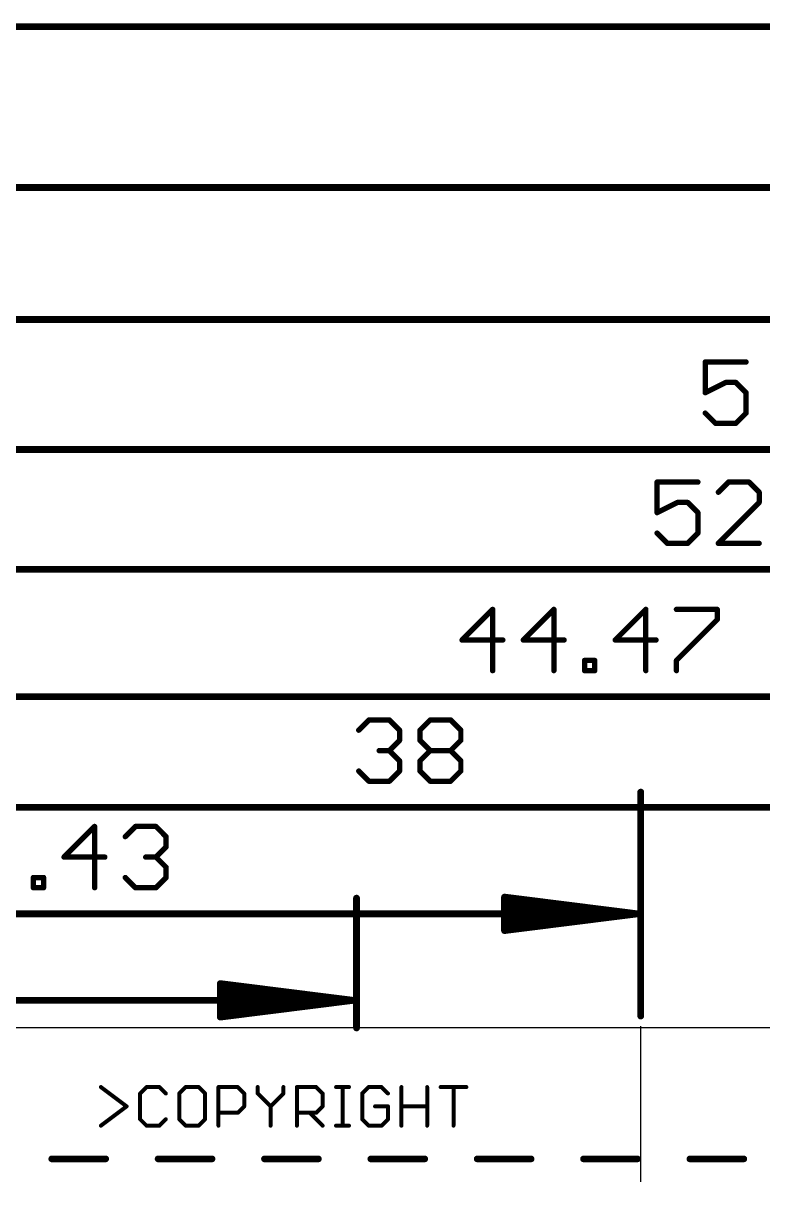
# Model space of a CAD drawing. Extents: x 85.1 to 160.2, y -5 to 84.1.
# Drawn here: x 101.81 to 115.93, y 57.56 to 79.67 of the extents above; entities that cross this region are included whole.
import ezdxf

# ---------------------------------------------------------------- set-up
doc = ezdxf.new("R2010")
doc.units = 0
for name, color, linetype in [('20', 7, 'CONTINUOUS'), ('25', 253, 'CONTINUOUS'), ('48', 253, 'CONTINUOUS')]:
    doc.layers.add(name, color=color, linetype=linetype)

msp = doc.modelspace()

# ---------------------------------------------------------------- linework, layer by layer
at = {"layer": '20'}
msp.add_line((155.64, 60.5), (91.17, 60.5), dxfattribs=at)
at = {"layer": '25', "const_width": 0.0381}
for points in [[(103.3008, 59.3866, 1), (103.2779, 59.3561)], [(104.0568, 59.2485, 1), (104.0187, 59.2485)], [(104.0243, 59.2619, 1), (104.0512, 59.235)], [(104.1606, 59.3904, 1), (104.1606, 59.3523)], [(104.1741, 59.3579, 1), (104.1472, 59.3848)], [(104.4198, 59.3848, 1), (104.3929, 59.3579)], [(104.4064, 59.3523, 1), (104.4064, 59.3904)], [(104.5158, 59.235, 1), (104.5427, 59.2619)], [(104.8052, 59.2485, 1), (104.7671, 59.2485)], [(104.7727, 59.2619, 1), (104.7997, 59.235)], [(104.9091, 59.3904, 1), (104.9091, 59.3523)], [(104.9225, 59.3579, 1), (104.8956, 59.3848)], [(105.1683, 59.3848, 1), (105.1413, 59.3579)], [(105.1548, 59.3523, 1), (105.1548, 59.3904)], [(105.2967, 59.2485, 1), (105.2586, 59.2485)], [(105.2642, 59.235, 1), (105.2911, 59.2619)], [(105.5536, 59.3713, 1), (105.5155, 59.3713)], [(105.5346, 59.3904, 1), (105.5346, 59.3523)], [(105.9167, 59.3848, 1), (105.8897, 59.3579)], [(105.9032, 59.3523, 1), (105.9032, 59.3904)], [(106.0451, 59.2485, 1), (106.007, 59.2485)], [(106.0126, 59.235, 1), (106.0396, 59.2619)], [(106.2965, 59.2619, 1), (106.2695, 59.235)], [(106.3021, 59.3713, 1), (106.264, 59.3713)], [(106.264, 59.2485, 1), (106.3021, 59.2485)], [(106.7935, 59.3713, 1), (106.7554, 59.3713)], [(106.7554, 59.2485, 1), (106.7935, 59.2485)], [(106.788, 59.235, 1), (106.761, 59.2619)], [(107.0314, 59.3904, 1), (107.0314, 59.3523)], [(107.0505, 59.3713, 1), (107.0124, 59.3713)], [(107.4135, 59.3848, 1), (107.3866, 59.3579)], [(107.4, 59.3523, 1), (107.4, 59.3904)], [(107.542, 59.2485, 1), (107.5039, 59.2485)], [(107.5094, 59.235, 1), (107.5364, 59.2619)], [(107.7798, 59.3904, 1), (107.7798, 59.3523)], [(107.9218, 59.3713, 1), (107.8837, 59.3713)], [(108.0256, 59.3523, 1), (108.0256, 59.3904)], [(108.2978, 59.2485, 1), (108.2597, 59.2485)], [(108.2653, 59.2619, 1), (108.2923, 59.235)], [(108.4017, 59.3904, 1), (108.4017, 59.3523)], [(108.4151, 59.3579, 1), (108.3882, 59.3848)], [(108.6609, 59.3848, 1), (108.6339, 59.3579)], [(108.6474, 59.3523, 1), (108.6474, 59.3904)], [(108.7568, 59.235, 1), (108.7837, 59.2619)], [(109.0463, 59.3713, 1), (109.0082, 59.3713)], [(109.5377, 59.3713, 1), (109.4996, 59.3713)], [(109.7756, 59.3904, 1), (109.7756, 59.3523)], [(110.0404, 59.3713, 1), (110.0023, 59.3713)], [(110.2671, 59.3523, 1), (110.2671, 59.3904)], [(103.7923, 58.9875, 1), (103.7694, 59.018)], [(106.0396, 58.9892, 1), (106.0126, 59.0162)], [(106.5478, 59.0027, 1), (106.5097, 59.0027)], [(107.5364, 58.9892, 1), (107.5094, 59.0162)], [(108.5245, 59.0218, 1), (108.5245, 58.9837)], [(108.7893, 59.0027, 1), (108.7512, 59.0027)], [(108.7703, 58.9837, 1), (108.7703, 59.0218)], [(109.0272, 59.0218, 1), (109.0272, 58.9837)], [(109.5187, 58.9837, 1), (109.5187, 59.0218)], [(103.7694, 58.9875, 1), (103.7923, 59.018)], [(105.5346, 58.8989, 1), (105.5346, 58.8608)], [(105.8897, 58.8933, 1), (105.9167, 58.8664)], [(105.9032, 58.8608, 1), (105.9032, 58.8989)], [(106.007, 59.0027, 1), (106.0451, 59.0027)], [(106.5153, 59.0162, 1), (106.5422, 58.9892)], [(106.5153, 58.9892, 1), (106.5422, 59.0162)], [(107.0314, 58.8989, 1), (107.0314, 58.8608)], [(107.2906, 58.8933, 1), (107.2637, 58.8664)], [(107.3866, 58.8933, 1), (107.4135, 58.8664)], [(107.4, 58.8608, 1), (107.4, 58.8989)], [(107.5039, 59.0027, 1), (107.542, 59.0027)], [(103.2779, 58.6493, 1), (103.3008, 58.6189)], [(104.0512, 58.7704, 1), (104.0243, 58.7435)], [(104.0187, 58.757, 1), (104.0568, 58.757)], [(104.1606, 58.6532, 1), (104.1606, 58.6151)], [(104.1472, 58.6206, 1), (104.1741, 58.6476)], [(104.3929, 58.6476, 1), (104.4198, 58.6206)], [(104.4064, 58.6151, 1), (104.4064, 58.6532)], [(104.5427, 58.7435, 1), (104.5158, 58.7704)], [(104.7997, 58.7704, 1), (104.7727, 58.7435)], [(104.7671, 58.757, 1), (104.8052, 58.757)], [(104.9091, 58.6532, 1), (104.9091, 58.6151)], [(104.8956, 58.6206, 1), (104.9225, 58.6476)], [(105.1413, 58.6476, 1), (105.1683, 58.6206)], [(105.1548, 58.6151, 1), (105.1548, 58.6532)], [(105.2586, 58.757, 1), (105.2967, 58.757)], [(105.2911, 58.7435, 1), (105.2642, 58.7704)], [(105.5155, 58.6341, 1), (105.5536, 58.6341)], [(106.5097, 58.6341, 1), (106.5478, 58.6341)], [(107.0124, 58.6341, 1), (107.0505, 58.6341)], [(107.5094, 58.6206, 1), (107.5364, 58.6476)], [(107.7798, 58.6532, 1), (107.7798, 58.6151)], [(107.8837, 58.6341, 1), (107.9218, 58.6341)], [(108.0256, 58.6151, 1), (108.0256, 58.6532)], [(108.2923, 58.7704, 1), (108.2653, 58.7435)], [(108.2597, 58.757, 1), (108.2978, 58.757)], [(108.4017, 58.6532, 1), (108.4017, 58.6151)], [(108.3882, 58.6206, 1), (108.4151, 58.6476)], [(108.6339, 58.6476, 1), (108.6609, 58.6206)], [(108.6474, 58.6151, 1), (108.6474, 58.6532)], [(108.7512, 58.757, 1), (108.7893, 58.757)], [(108.7837, 58.7435, 1), (108.7568, 58.7704)], [(109.0082, 58.6341, 1), (109.0463, 58.6341)], [(109.4996, 58.6341, 1), (109.5377, 58.6341)], [(110.0023, 58.6341, 1), (110.0404, 58.6341)]]:
    msp.add_lwpolyline(points, format="xyb", dxfattribs=at)
at = {"layer": '25', "const_width": 0.0762}
for points in [[(103.2893, 59.3713), (103.7808, 59.0027)], [(104.1606, 59.3713), (104.0378, 59.2485)], [(104.0378, 59.2485), (104.0378, 58.757)], [(104.4064, 59.3713), (104.1606, 59.3713)], [(104.5293, 59.2485), (104.4064, 59.3713)], [(104.9091, 59.3713), (104.7862, 59.2485)], [(104.7862, 59.2485), (104.7862, 58.757)], [(105.1548, 59.3713), (104.9091, 59.3713)], [(105.2777, 59.2485), (105.1548, 59.3713)], [(105.2777, 58.757), (105.2777, 59.2485)], [(105.5346, 58.6341), (105.5346, 59.3713)], [(105.5346, 59.3713), (105.9032, 59.3713)], [(105.9032, 59.3713), (106.0261, 59.2485)], [(106.0261, 59.2485), (106.0261, 59.0027)], [(106.283, 59.3713), (106.283, 59.2485)], [(106.283, 59.2485), (106.5288, 59.0027)], [(106.5288, 59.0027), (106.7745, 59.2485)], [(106.7745, 59.2485), (106.7745, 59.3713)], [(107.0314, 58.6341), (107.0314, 59.3713)], [(107.0314, 59.3713), (107.4, 59.3713)], [(107.4, 59.3713), (107.5229, 59.2485)], [(107.5229, 59.2485), (107.5229, 59.0027)], [(107.7798, 59.3713), (108.0256, 59.3713)], [(107.9027, 58.6341), (107.9027, 59.3713)], [(108.4017, 59.3713), (108.2788, 59.2485)], [(108.2788, 59.2485), (108.2788, 58.757)], [(108.6474, 59.3713), (108.4017, 59.3713)], [(108.7703, 59.2485), (108.6474, 59.3713)], [(109.0272, 58.6341), (109.0272, 59.3713)], [(109.5187, 59.3713), (109.5187, 58.6341)], [(109.7756, 59.3713), (110.2671, 59.3713)], [(110.0214, 58.6341), (110.0214, 59.3713)], [(103.7808, 59.0027), (103.2893, 58.6341)], [(106.0261, 59.0027), (105.9032, 58.8798)], [(106.5288, 59.0027), (106.5288, 58.6341)], [(107.5229, 59.0027), (107.4, 58.8798)], [(108.7703, 59.0027), (108.5245, 59.0027)], [(108.7703, 58.757), (108.7703, 59.0027)], [(109.0272, 59.0027), (109.5187, 59.0027)], [(105.9032, 58.8798), (105.5346, 58.8798)], [(107.4, 58.8798), (107.0314, 58.8798)], [(107.2772, 58.8798), (107.5229, 58.6341)], [(104.0378, 58.757), (104.1606, 58.6341)], [(104.1606, 58.6341), (104.4064, 58.6341)], [(104.4064, 58.6341), (104.5293, 58.757)], [(104.7862, 58.757), (104.9091, 58.6341)], [(104.9091, 58.6341), (105.1548, 58.6341)], [(105.1548, 58.6341), (105.2777, 58.757)], [(107.7798, 58.6341), (108.0256, 58.6341)], [(108.2788, 58.757), (108.4017, 58.6341)], [(108.4017, 58.6341), (108.6474, 58.6341)], [(108.6474, 58.6341), (108.7703, 58.757)]]:
    msp.add_lwpolyline(points, dxfattribs=at)
at = {"layer": '48'}
for p, q in [((113.596, 62.0312), (113.596, 65)), ((113.596, 57.5625), (113.596, 60.5312))]:
    msp.add_line(p, q, dxfattribs=at)
for points, const_width in [([(90.235, 79.61), (156.575, 79.61)], 0.13), ([(90.235, 76.54), (154.825, 76.54)], 0.13), ([(90.235, 74.02), (152.102, 74.02)], 0.13), ([(115.6065, 73.2077), (114.8269, 73.2077)], 0.1016), ([(114.8269, 73.2077), (114.8269, 72.623)], 0.1016), ([(114.8269, 72.623), (115.2167, 72.8179)], 0.1016), ([(115.2167, 72.8179), (115.4116, 72.8179)], 0.1016), ([(115.4116, 72.8179), (115.6065, 72.623)], 0.1016), ([(115.6065, 72.623), (115.6065, 72.2332)], 0.1016), ([(115.0218, 72.0383), (114.8269, 72.2332)], 0.1016), ([(115.4116, 72.0383), (115.0218, 72.0383)], 0.1016), ([(115.6065, 72.2332), (115.4116, 72.0383)], 0.1016), ([(90.235, 71.54), (144.869, 71.54)], 0.13), ([(114.6875, 70.9177), (113.9079, 70.9177)], 0.1016), ([(113.9079, 70.9177), (113.9079, 70.333)], 0.1016), ([(115.2721, 70.9177), (115.0773, 70.7228)], 0.1016), ([(115.6619, 70.9177), (115.2721, 70.9177)], 0.1016), ([(115.8568, 70.7228), (115.6619, 70.9177)], 0.1016), ([(115.8568, 70.5279), (115.8568, 70.7228)], 0.1016), ([(113.9079, 70.333), (114.2977, 70.5279)], 0.1016), ([(114.2977, 70.5279), (114.4926, 70.5279)], 0.1016), ([(114.4926, 70.5279), (114.6875, 70.333)], 0.1016), ([(115.0773, 69.7483), (115.8568, 70.5279)], 0.1016), ([(114.6875, 70.333), (114.6875, 69.9432)], 0.1016), ([(114.1028, 69.7483), (113.9079, 69.9432)], 0.1016), ([(114.6875, 69.9432), (114.4926, 69.7483)], 0.1016), ([(114.4926, 69.7483), (114.1028, 69.7483)], 0.1016), ([(115.8568, 69.7483), (115.0773, 69.7483)], 0.1016), ([(90.235, 69.25), (143.031, 69.25)], 0.13), ([(110.7689, 68.4877), (110.1842, 67.903)], 0.1016), ([(110.7689, 67.3183), (110.7689, 68.4877)], 0.1016), ([(111.9383, 68.4877), (111.3536, 67.903)], 0.1016), ([(111.9383, 67.3183), (111.9383, 68.4877)], 0.1016), ([(113.6924, 68.4877), (113.1077, 67.903)], 0.1016), ([(113.6924, 67.3183), (113.6924, 68.4877)], 0.1016), ([(114.2771, 68.4877), (115.0567, 68.4877)], 0.1016), ([(115.0567, 68.2928), (114.2771, 67.5132)], 0.1016), ([(115.0567, 68.4877), (115.0567, 68.2928)], 0.1016), ([(110.1842, 67.903), (110.9638, 67.903)], 0.1016), ([(111.3536, 67.903), (112.1332, 67.903)], 0.1016), ([(113.1077, 67.903), (113.8873, 67.903)], 0.1016), ([(112.523, 67.3183), (112.523, 67.5132)], 0.1016), ([(112.523, 67.5132), (112.7179, 67.5132)], 0.1016), ([(112.7179, 67.5132), (112.7179, 67.3183)], 0.1016), ([(114.2771, 67.5132), (114.2771, 67.3183)], 0.1016), ([(112.7179, 67.3183), (112.523, 67.3183)], 0.1016), ([(90.235, 66.82), (134.575, 66.82)], 0.13), ([(108.2122, 66.1818), (108.4071, 66.3767)], 0.1016), ([(108.4071, 66.3767), (108.7969, 66.3767)], 0.1016), ([(108.7969, 66.3767), (108.9918, 66.1818)], 0.1016), ([(109.3816, 66.1818), (109.5765, 66.3767)], 0.1016), ([(109.5765, 66.3767), (109.9663, 66.3767)], 0.1016), ([(109.9663, 66.3767), (110.1612, 66.1818)], 0.1016), ([(108.9918, 66.1818), (108.9918, 65.9869)], 0.1016), ([(109.3816, 65.9869), (109.3816, 66.1818)], 0.1016), ([(110.1612, 66.1818), (110.1612, 65.9869)], 0.1016), ([(108.9918, 65.9869), (108.7969, 65.792)], 0.1016), ([(109.5765, 65.792), (109.3816, 65.9869)], 0.1016), ([(110.1612, 65.9869), (109.9663, 65.792)], 0.1016), ([(108.7969, 65.792), (108.602, 65.792)], 0.1016), ([(108.7969, 65.792), (108.9918, 65.5971)], 0.1016), ([(109.3816, 65.5971), (109.5765, 65.792)], 0.1016), ([(109.5765, 65.792), (109.9663, 65.792)], 0.1016), ([(109.9663, 65.792), (110.1612, 65.5971)], 0.1016), ([(108.4071, 65.2073), (108.2122, 65.4022)], 0.1016), ([(108.9918, 65.4022), (108.7969, 65.2073)], 0.1016), ([(108.9918, 65.5971), (108.9918, 65.4022)], 0.1016), ([(109.3816, 65.4022), (109.3816, 65.5971)], 0.1016), ([(109.5765, 65.2073), (109.3816, 65.4022)], 0.1016), ([(110.1612, 65.4022), (109.9663, 65.2073)], 0.1016), ([(110.1612, 65.5971), (110.1612, 65.4022)], 0.1016), ([(108.7969, 65.2073), (108.4071, 65.2073)], 0.1016), ([(109.9663, 65.2073), (109.5765, 65.2073)], 0.1016), ([(113.596, 65), (113.596, 60.727)], 0.13), ([(90.235, 64.709), (128.105, 64.709)], 0.13), ([(103.1704, 64.3447), (102.5857, 63.76)], 0.1016), ([(103.1704, 63.1753), (103.1704, 64.3447)], 0.1016), ([(103.7551, 64.1498), (103.95, 64.3447)], 0.1016), ([(103.95, 64.3447), (104.3398, 64.3447)], 0.1016), ([(104.3398, 64.3447), (104.5346, 64.1498)], 0.1016), ([(104.5346, 64.1498), (104.5346, 63.9549)], 0.1016), ([(104.5346, 63.9549), (104.3398, 63.76)], 0.1016), ([(102.5857, 63.76), (103.3653, 63.76)], 0.1016), ([(104.3398, 63.76), (104.1449, 63.76)], 0.1016), ([(104.3398, 63.76), (104.5346, 63.5651)], 0.1016), ([(104.5346, 63.5651), (104.5346, 63.3702)], 0.1016), ([(102.001, 63.1753), (102.001, 63.3702)], 0.1016), ([(102.001, 63.3702), (102.1959, 63.3702)], 0.1016), ([(102.1959, 63.3702), (102.1959, 63.1753)], 0.1016), ([(103.95, 63.1753), (103.7551, 63.3702)], 0.1016), ([(104.5346, 63.3702), (104.3398, 63.1753)], 0.1016), ([(102.1959, 63.1753), (102.001, 63.1753)], 0.1016), ([(104.3398, 63.1753), (103.95, 63.1753)], 0.1016), ([(108.17, 60.5), (108.17, 62.976)], 0.13), ([(113.531, 62.677), (110.996, 62.9962)], 0.13), ([(110.996, 62.9962), (110.996, 62.3578)], 0.13), ([(113.531, 62.677), (110.996, 62.937)], 0.13), ([(113.531, 62.677), (110.996, 62.807)], 0.13), ([(90.235, 62.677), (113.531, 62.677)], 0.13), ([(110.996, 62.3578), (113.531, 62.677)], 0.13), ([(110.996, 62.547), (113.531, 62.677)], 0.13), ([(110.996, 62.417), (113.531, 62.677)], 0.13), ([(108.105, 61.026), (105.57, 61.3452)], 0.13), ([(105.57, 61.3452), (105.57, 60.7068)], 0.13), ([(108.105, 61.026), (105.57, 61.286)], 0.13), ([(90.235, 61.026), (108.105, 61.026)], 0.13), ([(108.105, 61.026), (105.57, 61.156)], 0.13), ([(105.57, 60.7068), (108.105, 61.026)], 0.13), ([(105.57, 60.896), (108.105, 61.026)], 0.13), ([(105.57, 60.766), (108.105, 61.026)], 0.13), ([(102.3518, 58), (103.3821, 58)], 0.127), ([(104.3821, 58), (105.4124, 58)], 0.127), ([(106.4124, 58), (107.4427, 58)], 0.127), ([(108.4427, 58), (109.473, 58)], 0.127), ([(110.473, 58), (111.5033, 58)], 0.127), ([(112.5033, 58), (113.5336, 58)], 0.127), ([(114.5336, 58), (115.5639, 58)], 0.127)]:
    msp.add_lwpolyline(points, dxfattribs=dict(at, const_width=const_width))
for points, const_width in [([(114.8269, 73.2331, 1), (114.8269, 73.1823)], 0.0508), ([(114.8523, 73.2077, 1), (114.8015, 73.2077)], 0.0508), ([(115.6065, 73.1823, 1), (115.6065, 73.2331)], 0.0508), ([(115.2167, 72.8433, 1), (115.2167, 72.7925)], 0.0508), ([(115.228, 72.7952, 1), (115.2053, 72.8406)], 0.0508), ([(115.4295, 72.8359, 1), (115.3936, 72.7999)], 0.0508), ([(115.4116, 72.7925, 1), (115.4116, 72.8433)], 0.0508), ([(114.8155, 72.6457, 1), (114.8382, 72.6003)], 0.0508), ([(114.8015, 72.623, 1), (114.8523, 72.623)], 0.0508), ([(115.6319, 72.623, 1), (115.5811, 72.623)], 0.0508), ([(115.5885, 72.605, 1), (115.6244, 72.641)], 0.0508), ([(114.8448, 72.2512, 1), (114.8089, 72.2152)], 0.0508), ([(115.0218, 72.0637, 1), (115.0218, 72.0129)], 0.0508), ([(115.4116, 72.0129, 1), (115.4116, 72.0637)], 0.0508), ([(115.5811, 72.2332, 1), (115.6319, 72.2332)], 0.0508), ([(115.6244, 72.2152, 1), (115.5885, 72.2512)], 0.0508), ([(115.0038, 72.0203, 1), (115.0397, 72.0563)], 0.0508), ([(115.3936, 72.0563, 1), (115.4295, 72.0203)], 0.0508), ([(113.9079, 70.9431, 1), (113.9079, 70.8923)], 0.0508), ([(113.9333, 70.9177, 1), (113.8825, 70.9177)], 0.0508), ([(114.6875, 70.8923, 1), (114.6875, 70.9431)], 0.0508), ([(115.0593, 70.7408, 1), (115.0952, 70.7048)], 0.0508), ([(115.2721, 70.9431, 1), (115.2721, 70.8923)], 0.0508), ([(115.2901, 70.8997, 1), (115.2542, 70.9357)], 0.0508), ([(115.6799, 70.9357, 1), (115.644, 70.8997)], 0.0508), ([(115.6619, 70.8923, 1), (115.6619, 70.9431)], 0.0508), ([(115.8822, 70.7228, 1), (115.8314, 70.7228)], 0.0508), ([(115.8389, 70.7048, 1), (115.8748, 70.7408)], 0.0508), ([(114.2977, 70.5533, 1), (114.2977, 70.5025)], 0.0508), ([(114.309, 70.5052, 1), (114.2863, 70.5506)], 0.0508), ([(114.5105, 70.5459, 1), (114.4746, 70.5099)], 0.0508), ([(114.4926, 70.5025, 1), (114.4926, 70.5533)], 0.0508), ([(115.8314, 70.5279, 1), (115.8822, 70.5279)], 0.0508), ([(115.8748, 70.5099, 1), (115.8389, 70.5459)], 0.0508), ([(113.8965, 70.3557, 1), (113.9192, 70.3103)], 0.0508), ([(113.8825, 70.333, 1), (113.9333, 70.333)], 0.0508), ([(114.7129, 70.333, 1), (114.6621, 70.333)], 0.0508), ([(114.6695, 70.315, 1), (114.7054, 70.351)], 0.0508), ([(113.9258, 69.9612, 1), (113.8899, 69.9252)], 0.0508), ([(114.6621, 69.9432, 1), (114.7129, 69.9432)], 0.0508), ([(114.7054, 69.9252, 1), (114.6695, 69.9612)], 0.0508), ([(114.1028, 69.7737, 1), (114.1028, 69.7229)], 0.0508), ([(114.0848, 69.7303, 1), (114.1207, 69.7663)], 0.0508), ([(114.4746, 69.7663, 1), (114.5105, 69.7303)], 0.0508), ([(114.4926, 69.7229, 1), (114.4926, 69.7737)], 0.0508), ([(115.0593, 69.7663, 1), (115.0952, 69.7303)], 0.0508), ([(115.0773, 69.7737, 1), (115.0773, 69.7229)], 0.0508), ([(115.8568, 69.7229, 1), (115.8568, 69.7737)], 0.0508), ([(110.7943, 68.4877, 1), (110.7435, 68.4877)], 0.0508), ([(110.7868, 68.4697, 1), (110.7509, 68.5057)], 0.0508), ([(111.9637, 68.4877, 1), (111.9129, 68.4877)], 0.0508), ([(111.9562, 68.4697, 1), (111.9203, 68.5057)], 0.0508), ([(113.7178, 68.4877, 1), (113.667, 68.4877)], 0.0508), ([(113.7103, 68.4697, 1), (113.6744, 68.5057)], 0.0508), ([(114.2771, 68.5131, 1), (114.2771, 68.4623)], 0.0508), ([(115.0821, 68.4877, 1), (115.0312, 68.4877)], 0.0508), ([(115.0746, 68.2748, 1), (115.0387, 68.3108)], 0.0508), ([(115.0567, 68.4623, 1), (115.0567, 68.5131)], 0.0508), ([(115.0312, 68.2928, 1), (115.0821, 68.2928)], 0.0508), ([(110.1662, 67.921, 1), (110.2021, 67.885)], 0.0508), ([(110.1842, 67.9284, 1), (110.1842, 67.8776)], 0.0508), ([(110.9638, 67.8776, 1), (110.9638, 67.9284)], 0.0508), ([(111.3356, 67.921, 1), (111.3715, 67.885)], 0.0508), ([(111.3536, 67.9284, 1), (111.3536, 67.8776)], 0.0508), ([(112.1332, 67.8776, 1), (112.1332, 67.9284)], 0.0508), ([(113.0897, 67.921, 1), (113.1256, 67.885)], 0.0508), ([(113.1077, 67.9284, 1), (113.1077, 67.8776)], 0.0508), ([(113.8873, 67.8776, 1), (113.8873, 67.9284)], 0.0508), ([(112.5484, 67.5132, 1), (112.4976, 67.5132)], 0.0508), ([(112.523, 67.5386, 1), (112.523, 67.4878)], 0.0508), ([(112.7433, 67.5132, 1), (112.6925, 67.5132)], 0.0508), ([(112.7179, 67.4878, 1), (112.7179, 67.5386)], 0.0508), ([(114.2591, 67.5312, 1), (114.295, 67.4952)], 0.0508), ([(114.3025, 67.5132, 1), (114.2517, 67.5132)], 0.0508), ([(110.7435, 67.3183, 1), (110.7943, 67.3183)], 0.0508), ([(111.9129, 67.3183, 1), (111.9637, 67.3183)], 0.0508), ([(112.523, 67.3437, 1), (112.523, 67.2929)], 0.0508), ([(112.4976, 67.3183, 1), (112.5484, 67.3183)], 0.0508), ([(112.6925, 67.3183, 1), (112.7433, 67.3183)], 0.0508), ([(112.7179, 67.2929, 1), (112.7179, 67.3437)], 0.0508), ([(113.667, 67.3183, 1), (113.7178, 67.3183)], 0.0508), ([(114.2517, 67.3183, 1), (114.3025, 67.3183)], 0.0508), ([(108.4071, 66.4021, 1), (108.4071, 66.3513)], 0.0508), ([(108.425, 66.3587, 1), (108.3891, 66.3947)], 0.0508), ([(108.8148, 66.3947, 1), (108.7789, 66.3587)], 0.0508), ([(108.7969, 66.3513, 1), (108.7969, 66.4021)], 0.0508), ([(109.5765, 66.4021, 1), (109.5765, 66.3513)], 0.0508), ([(109.5944, 66.3587, 1), (109.5585, 66.3947)], 0.0508), ([(109.9842, 66.3947, 1), (109.9483, 66.3587)], 0.0508), ([(109.9663, 66.3513, 1), (109.9663, 66.4021)], 0.0508), ([(108.1942, 66.1998, 1), (108.2301, 66.1638)], 0.0508), ([(109.0172, 66.1818, 1), (108.9664, 66.1818)], 0.0508), ([(108.9738, 66.1638, 1), (109.0097, 66.1998)], 0.0508), ([(109.3636, 66.1998, 1), (109.3995, 66.1638)], 0.0508), ([(109.407, 66.1818, 1), (109.3562, 66.1818)], 0.0508), ([(110.1866, 66.1818, 1), (110.1358, 66.1818)], 0.0508), ([(110.1432, 66.1638, 1), (110.1791, 66.1998)], 0.0508), ([(108.9664, 65.9869, 1), (109.0172, 65.9869)], 0.0508), ([(109.0097, 65.9689, 1), (108.9738, 66.0049)], 0.0508), ([(109.3995, 66.0049, 1), (109.3636, 65.9689)], 0.0508), ([(109.3562, 65.9869, 1), (109.407, 65.9869)], 0.0508), ([(110.1358, 65.9869, 1), (110.1866, 65.9869)], 0.0508), ([(110.1791, 65.9689, 1), (110.1432, 66.0049)], 0.0508), ([(108.602, 65.8174, 1), (108.602, 65.7666)], 0.0508), ([(108.8148, 65.81, 1), (108.7789, 65.774)], 0.0508), ([(108.7789, 65.81, 1), (108.8148, 65.774)], 0.0508), ([(108.7969, 65.7666, 1), (108.7969, 65.8174)], 0.0508), ([(109.5765, 65.8174, 1), (109.5765, 65.7666)], 0.0508), ([(109.5944, 65.774, 1), (109.5585, 65.81)], 0.0508), ([(109.5585, 65.774, 1), (109.5944, 65.81)], 0.0508), ([(109.9842, 65.81, 1), (109.9483, 65.774)], 0.0508), ([(109.9483, 65.81, 1), (109.9842, 65.774)], 0.0508), ([(109.9663, 65.7666, 1), (109.9663, 65.8174)], 0.0508), ([(108.2301, 65.4202, 1), (108.1942, 65.3842)], 0.0508), ([(109.0172, 65.5971, 1), (108.9664, 65.5971)], 0.0508), ([(108.9738, 65.5791, 1), (109.0097, 65.6151)], 0.0508), ([(109.0097, 65.3842, 1), (108.9738, 65.4202)], 0.0508), ([(109.3636, 65.6151, 1), (109.3995, 65.5791)], 0.0508), ([(109.3995, 65.4202, 1), (109.3636, 65.3842)], 0.0508), ([(109.407, 65.5971, 1), (109.3562, 65.5971)], 0.0508), ([(110.1866, 65.5971, 1), (110.1358, 65.5971)], 0.0508), ([(110.1432, 65.5791, 1), (110.1791, 65.6151)], 0.0508), ([(110.1791, 65.3842, 1), (110.1432, 65.4202)], 0.0508), ([(108.4071, 65.2327, 1), (108.4071, 65.1819)], 0.0508), ([(108.3891, 65.1893, 1), (108.425, 65.2253)], 0.0508), ([(108.7789, 65.2253, 1), (108.8148, 65.1893)], 0.0508), ([(108.7969, 65.1819, 1), (108.7969, 65.2327)], 0.0508), ([(108.9664, 65.4022, 1), (109.0172, 65.4022)], 0.0508), ([(109.3562, 65.4022, 1), (109.407, 65.4022)], 0.0508), ([(109.5765, 65.2327, 1), (109.5765, 65.1819)], 0.0508), ([(109.5585, 65.1893, 1), (109.5944, 65.2253)], 0.0508), ([(109.9483, 65.2253, 1), (109.9842, 65.1893)], 0.0508), ([(109.9663, 65.1819, 1), (109.9663, 65.2327)], 0.0508), ([(110.1358, 65.4022, 1), (110.1866, 65.4022)], 0.0508), ([(113.6285, 65, 1), (113.5635, 65)], 0.065), ([(103.1958, 64.3447, 1), (103.145, 64.3447)], 0.0508), ([(103.1883, 64.3267, 1), (103.1524, 64.3627)], 0.0508), ([(103.95, 64.3701, 1), (103.95, 64.3193)], 0.0508), ([(103.9679, 64.3267, 1), (103.932, 64.3627)], 0.0508), ([(104.3577, 64.3627, 1), (104.3218, 64.3267)], 0.0508), ([(104.3398, 64.3193, 1), (104.3398, 64.3701)], 0.0508), ([(103.7371, 64.1678, 1), (103.773, 64.1318)], 0.0508), ([(104.5601, 64.1498, 1), (104.5092, 64.1498)], 0.0508), ([(104.5167, 64.1318, 1), (104.5526, 64.1678)], 0.0508), ([(104.5092, 63.9549, 1), (104.5601, 63.9549)], 0.0508), ([(104.5526, 63.9369, 1), (104.5167, 63.9729)], 0.0508), ([(102.5677, 63.778, 1), (102.6036, 63.742)], 0.0508), ([(102.5857, 63.7854, 1), (102.5857, 63.7346)], 0.0508), ([(103.3653, 63.7346, 1), (103.3653, 63.7854)], 0.0508), ([(104.1449, 63.7854, 1), (104.1449, 63.7346)], 0.0508), ([(104.3577, 63.778, 1), (104.3218, 63.742)], 0.0508), ([(104.3218, 63.778, 1), (104.3577, 63.742)], 0.0508), ([(104.3398, 63.7346, 1), (104.3398, 63.7854)], 0.0508), ([(104.5601, 63.5651, 1), (104.5092, 63.5651)], 0.0508), ([(104.5167, 63.5471, 1), (104.5526, 63.5831)], 0.0508), ([(102.0264, 63.3702, 1), (101.9756, 63.3702)], 0.0508), ([(102.001, 63.3956, 1), (102.001, 63.3448)], 0.0508), ([(102.2213, 63.3702, 1), (102.1705, 63.3702)], 0.0508), ([(102.1959, 63.3448, 1), (102.1959, 63.3956)], 0.0508), ([(103.773, 63.3882, 1), (103.7371, 63.3522)], 0.0508), ([(104.5092, 63.3702, 1), (104.5601, 63.3702)], 0.0508), ([(104.5526, 63.3522, 1), (104.5167, 63.3882)], 0.0508), ([(102.001, 63.2007, 1), (102.001, 63.1499)], 0.0508), ([(101.9756, 63.1753, 1), (102.0264, 63.1753)], 0.0508), ([(102.1705, 63.1753, 1), (102.2213, 63.1753)], 0.0508), ([(102.1959, 63.1499, 1), (102.1959, 63.2007)], 0.0508), ([(103.145, 63.1753, 1), (103.1958, 63.1753)], 0.0508), ([(103.95, 63.2007, 1), (103.95, 63.1499)], 0.0508), ([(103.932, 63.1573, 1), (103.9679, 63.1933)], 0.0508), ([(104.3218, 63.1933, 1), (104.3577, 63.1573)], 0.0508), ([(104.3398, 63.1499, 1), (104.3398, 63.2007)], 0.0508), ([(108.2025, 62.976, 1), (108.1375, 62.976)], 0.065), ([(111.0001, 63.0285, 1), (110.9919, 62.964)], 0.065), ([(111.0285, 62.9962, 1), (110.9635, 62.9962)], 0.065), ([(110.9993, 62.9693, 1), (110.9927, 62.9047)], 0.065), ([(110.9977, 62.8395, 1), (110.9943, 62.7745)], 0.065), ([(110.9943, 62.5795, 1), (110.9977, 62.5145)], 0.065), ([(113.5351, 62.6448, 1), (113.5269, 62.7092)], 0.065), ([(113.5269, 62.6448, 1), (113.5351, 62.7092)], 0.065), ([(113.5343, 62.6447, 1), (113.5277, 62.7093)], 0.065), ([(113.5277, 62.6447, 1), (113.5343, 62.7093)], 0.065), ([(113.5293, 62.6445, 1), (113.5327, 62.7095)], 0.065), ([(113.5327, 62.6445, 1), (113.5293, 62.7095)], 0.065), ([(113.531, 62.6445, 1), (113.531, 62.7095)], 0.065), ([(110.9927, 62.4493, 1), (110.9993, 62.3847)], 0.065), ([(110.9919, 62.39, 1), (111.0001, 62.3255)], 0.065), ([(110.9635, 62.3578, 1), (111.0285, 62.3578)], 0.065), ([(105.5741, 61.3775, 1), (105.5659, 61.313)], 0.065), ([(105.6025, 61.3452, 1), (105.5375, 61.3452)], 0.065), ([(105.5733, 61.3183, 1), (105.5667, 61.2537)], 0.065), ([(105.5717, 61.1885, 1), (105.5683, 61.1235)], 0.065), ([(108.1091, 60.9938, 1), (108.1009, 61.0582)], 0.065), ([(108.1009, 60.9938, 1), (108.1091, 61.0582)], 0.065), ([(108.1083, 60.9937, 1), (108.1017, 61.0583)], 0.065), ([(108.1017, 60.9937, 1), (108.1083, 61.0583)], 0.065), ([(108.1033, 60.9935, 1), (108.1067, 61.0585)], 0.065), ([(108.1067, 60.9935, 1), (108.1033, 61.0585)], 0.065), ([(108.105, 60.9935, 1), (108.105, 61.0585)], 0.065), ([(105.5683, 60.9285, 1), (105.5717, 60.8635)], 0.065), ([(105.5667, 60.7983, 1), (105.5733, 60.7337)], 0.065), ([(105.5659, 60.739, 1), (105.5741, 60.6745)], 0.065), ([(105.5375, 60.7068, 1), (105.6025, 60.7068)], 0.065), ([(113.5635, 60.727, 1), (113.6285, 60.727)], 0.065), ([(108.1375, 60.5, 1), (108.2025, 60.5)], 0.065), ([(102.3518, 58.0318, 1), (102.3518, 57.9682)], 0.0635), ([(103.3821, 57.9682, 1), (103.3821, 58.0318)], 0.0635), ([(104.3821, 58.0318, 1), (104.3821, 57.9682)], 0.0635), ([(105.4124, 57.9682, 1), (105.4124, 58.0318)], 0.0635), ([(106.4124, 58.0318, 1), (106.4124, 57.9682)], 0.0635), ([(107.4427, 57.9682, 1), (107.4427, 58.0318)], 0.0635), ([(108.4427, 58.0318, 1), (108.4427, 57.9682)], 0.0635), ([(109.473, 57.9682, 1), (109.473, 58.0318)], 0.0635), ([(110.473, 58.0318, 1), (110.473, 57.9682)], 0.0635), ([(111.5033, 57.9682, 1), (111.5033, 58.0318)], 0.0635), ([(112.5033, 58.0318, 1), (112.5033, 57.9682)], 0.0635), ([(113.5336, 57.9682, 1), (113.5336, 58.0318)], 0.0635), ([(114.5336, 58.0318, 1), (114.5336, 57.9682)], 0.0635), ([(115.5639, 57.9682, 1), (115.5639, 58.0318)], 0.0635)]:
    msp.add_lwpolyline(points, format="xyb", dxfattribs=dict(at, const_width=const_width))

doc.saveas('drawing.dxf')
